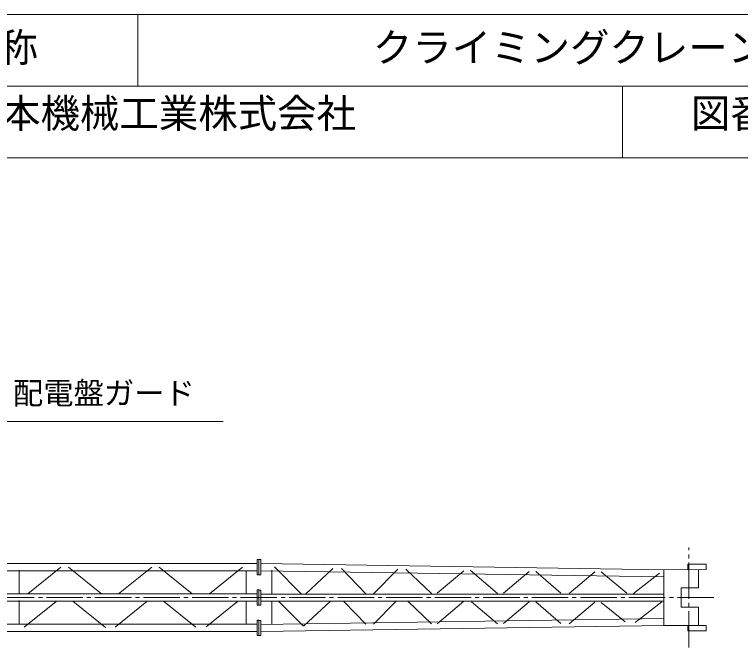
# Model space of a CAD drawing. Units: millimetres, scale not verified. Extents: x -13243 to 13194, y -18215 to 20682.
# Drawn here: x -5263 to 1916, y 14429 to 20682 of the extents above; entities that cross this region are included whole.
import ezdxf
from ezdxf.enums import TextEntityAlignment as Align

# ---------------------------------------------------------------- set-up
doc = ezdxf.new("R2010")
doc.units = ezdxf.units.MM
doc.header["$LTSCALE"] = 40
doc.linetypes.add('CHAIN2', pattern=[12, 9, -1, 1, -1])
for name, color, linetype, lineweight in [('0-2_05 寸法', 7, 'Continuous', 18), ('0-3_10 当社外形線', 3, 'Continuous', 18), ('0-4_12 当社中心線', 3, 'CHAIN2', 18)]:
    doc.layers.add(name, color=color, linetype=linetype, lineweight=lineweight)
doc.styles.add('ＭＳ ゴシック', font='')
doc.styles.get('ＭＳ ゴシック').set_extended_font_data('MS Gothic')

msp = doc.modelspace()

# ---------------------------------------------------------------- linework, layer by layer
at = {"layer": '0-2_05 寸法'}
for p, q in [((-4044.78, 20681.75), (-4044.78, 19974.21)), ((-7221.78, 19974.21), (7924.53, 19974.21)), ((749.73, 19974.21), (749.73, 19266.66))]:
    msp.add_line(p, q, dxfattribs=at)
msp.add_lwpolyline([(-7221.78, 20681.75), (7924.53, 20681.75), (7924.53, 19266.66), (-7221.78, 19266.66)], close=True, dxfattribs=at)
msp.add_lwpolyline([(-7880.19, 15713.89), (-5684.37, 16661.03), (-3199.37, 16661.03)], dxfattribs=at)
at = {"layer": '0-3_10 当社外形線'}
for p, q in [((-2863.74, 15297.27), (-2845.73, 15297.27)), ((-2863.74, 15297.27), (-2863.74, 15147.28)), ((-2845.73, 15297.27), (-2845.73, 15147.27)), ((-2845.73, 15296.78), (-2845.73, 15146.49)), ((-2845.73, 15146.19), (-2845.73, 15296.49)), ((-2827.72, 15296.49), (-2845.73, 15296.49)), ((-2827.72, 15296.49), (-2827.72, 15146.49)), ((-7538.32, 15257.57), (-2866.44, 15257.57)), ((-4803.89, 15221.48), (-5131.35, 14958.3)), ((-4730.78, 15221.48), (-4403.33, 14958.3)), ((-3906.32, 15221.48), (-4233.78, 14958.3)), ((-3833.21, 15221.48), (-3505.76, 14958.3)), ((-3008.76, 15221.48), (-3336.21, 14958.3)), ((-2827.72, 15256.84), (1160.76, 15196.44)), ((-2691.05, 15224.48), (-2424.52, 14957.05)), ((1396.55, 15251.57), (1576.67, 15251.57)), ((1396.55, 15197.57), (1396.55, 15251.57)), ((1576.67, 15197.57), (1576.67, 15251.57)), ((-7538.32, 15187.57), (-2866.44, 15187.57)), ((-5216.59, 15191.55), (-5216.59, 14965.98)), ((-2972.2, 15188.49), (-2972.2, 14959.14)), ((-2972.2, 15185.91), (-2972.2, 14960.34)), ((-2863.74, 15147.28), (-2845.73, 15147.28)), ((-2827.72, 15186.83), (1156.72, 15126.5)), ((-2719.25, 15192.39), (-2719.25, 14958.05)), ((-2719.25, 15184.82), (-2719.25, 14959.26)), ((-2384.96, 14956.74), (-2114.39, 15208.97)), ((-2031.36, 15209.62), (-1787.65, 14958.8)), ((-1713.05, 14959.69), (-1472.71, 15200.84)), ((-1392.28, 15203.84), (-1139.4, 14963.11)), ((-1082.27, 14963.82), (-821.28, 15186.69)), ((-758.3, 15193.59), (-487.79, 14962.6)), ((-426.95, 14964.75), (-173.71, 15179.76)), ((-107.69, 15181), (139.42, 14964.84)), ((220.57, 14963.39), (476.86, 15175.8)), ((538.29, 15174.67), (791.96, 14965.82)), ((858.23, 14962.86), (1114.48, 15162.37)), ((1157.68, 15196.48), (1576.67, 15197.57)), ((1157.68, 14647.19), (1157.68, 15196.48)), ((1500.83, 15017.57), (1500.83, 15197.57)), ((-2827.72, 15146.49), (-2845.73, 15146.49)), ((1330.19, 15017.57), (1500.83, 15017.57)), ((1330.19, 14894.05), (1330.19, 15017.57)), ((-7566.01, 14957.57), (-2864.35, 14957.57)), ((-2863.74, 14997.57), (-2845.73, 14997.57)), ((-2845.73, 14847.28), (-2845.73, 14997.57)), ((-2845.73, 14847.28), (-2845.73, 14997.57)), ((-2845.73, 14997.57), (-2845.73, 14847.57)), ((-2845.73, 14846.19), (-2845.73, 14996.48)), ((-2827.72, 14996.48), (-2845.73, 14996.48)), ((-2845.73, 14846.19), (-2845.73, 14996.48)), ((-2845.73, 14846.19), (-2845.73, 14996.48)), ((-2845.73, 14846.19), (-2845.73, 14996.48)), ((-2827.72, 14996.48), (-2845.73, 14996.48)), ((-2845.73, 14847.28), (-2845.73, 14995.69)), ((-2827.72, 14956.48), (1153.49, 14956.48)), ((-2823.8, 14956.48), (1157.04, 14956.48)), ((1330.19, 14951.1), (1330.19, 14827.57)), ((-7568.68, 14887.57), (-2863.57, 14887.57)), ((-5216.59, 14891.55), (-5216.59, 14665.98)), ((-4851.76, 14883.01), (-5169.07, 14627.98)), ((-4685.99, 14885.48), (-4364.5, 14627.1)), ((-3953.85, 14883.29), (-4268.57, 14630.34)), ((-3788.88, 14885.85), (-3470.76, 14630.18)), ((-3056.73, 14882.92), (-3368.08, 14632.7)), ((-2972.2, 14885.91), (-2972.2, 14660.34)), ((-2972.2, 14882.69), (-2972.2, 14660.28)), ((-2827.72, 14886.49), (1153.49, 14886.49)), ((-2823.8, 14886.49), (1157.04, 14886.49)), ((-2719.25, 14886.4), (-2719.25, 14658.06)), ((-2719.25, 14885.16), (-2719.25, 14659.26)), ((-2719.25, 14655.56), (-2719.25, 14884.92)), ((-2652.55, 14885.86), (-2405.37, 14637.83)), ((-2401.58, 14641.26), (-2137.84, 14887.11)), ((-2005.29, 14882.78), (-1787.65, 14658.8)), ((-1713.05, 14659.69), (-1487.98, 14885.52)), ((-1371.33, 14883.91), (-1139.4, 14663.12)), ((-1082.27, 14663.83), (-821.28, 14886.69)), ((-743.1, 14880.61), (-487.79, 14662.6)), ((-426.95, 14664.75), (-173.71, 14879.76)), ((-107.69, 14881.01), (139.42, 14664.85)), ((220.57, 14663.39), (476.86, 14875.8)), ((538.29, 14874.67), (773.69, 14680.86)), ((872.89, 14674.26), (1137.77, 14880.5)), ((-2863.74, 14847.57), (-2845.73, 14847.57)), ((-2827.72, 14846.49), (-2845.73, 14846.49)), ((-2827.72, 14846.49), (-2845.73, 14846.49)), ((1330.19, 14827.57), (1500.83, 14827.57)), ((1500.83, 14827.57), (1500.83, 14647.57)), ((-2827.72, 14656.14), (1156.72, 14716.47)), ((-7538.32, 14657.57), (-2867.44, 14657.57)), ((-2863.74, 14697.57), (-2845.73, 14697.57)), ((-2845.73, 14547.28), (-2845.73, 14697.57)), ((-2845.73, 14547.28), (-2845.73, 14697.57)), ((-2845.73, 14697.57), (-2845.73, 14547.57)), ((-2845.73, 14546.19), (-2845.73, 14696.49)), ((-2827.72, 14696.49), (-2845.73, 14696.49)), ((-2845.73, 14546.19), (-2845.73, 14696.49)), ((-2845.73, 14546.19), (-2845.73, 14696.49)), ((-2827.72, 14546.49), (-2827.72, 14696.49)), ((-2827.72, 14586.13), (1160.76, 14646.53)), ((1157.68, 14646.49), (1576.67, 14646.49)), ((1396.55, 14647.57), (1396.55, 14593.57)), ((1576.67, 14647.57), (1576.67, 14593.57)), ((-7538.32, 14587.57), (-2867.44, 14587.57)), ((1396.55, 14593.57), (1576.67, 14593.57)), ((-2863.74, 14547.57), (-2845.73, 14547.57)), ((-2827.72, 14546.49), (-2845.73, 14546.49))]:
    msp.add_line(p, q, dxfattribs=at)
for points in [[(-2863.74, 14847.57), (-2863.74, 14997.57), (-2863.74, 14847.57)], [(-2863.74, 14847.57), (-2863.74, 14997.57), (-2863.74, 14847.57)], [(-2827.72, 14846.49), (-2827.72, 14996.48), (-2827.72, 14846.49)], [(-2827.72, 14996.48), (-2827.72, 14846.49), (-2827.72, 14996.48)], [(-2719.25, 14658.15), (-2719.25, 14885.16), (-2719.25, 14659.2)], [(-2863.74, 14547.57), (-2863.74, 14697.57), (-2863.74, 14547.57)], [(-2827.72, 14546.49), (-2827.72, 14696.49), (-2827.72, 14546.49)]]:
    msp.add_lwpolyline(points, dxfattribs=at)
at = {"layer": '0-4_12 当社中心線'}
for p, q in [((1404.79, 14428.94), (1404.79, 15416.2)), ((1652.3, 14922.57), (-11550.89, 14922.57))]:
    msp.add_line(p, q, dxfattribs=at)

# ---------------------------------------------------------------- texts
at = {"layer": '0-2_05 寸法', "style": 'ＭＳ ゴシック'}
for s, height, p in [('図面名称     \u3000\u3000\u3000\u3000\u3000\u3000クライミングクレーン VC-10(自立12m)', 285.9, (-6591.78, 20127.77)), ('\u3000\u3000竹本機械工業株式会社      \u3000\u3000\u3000\u3000\u3000 図番     \u3000\u3000\u3000\u3000TZK0012', 285.9, (-6565.78, 19477.77)), ('配電盤ガード', 219.9, (-5279.37, 16766.03))]:
    msp.add_text(s, height=height, dxfattribs=at).set_placement(p, align=Align.BOTTOM_LEFT)

doc.saveas('drawing.dxf')
